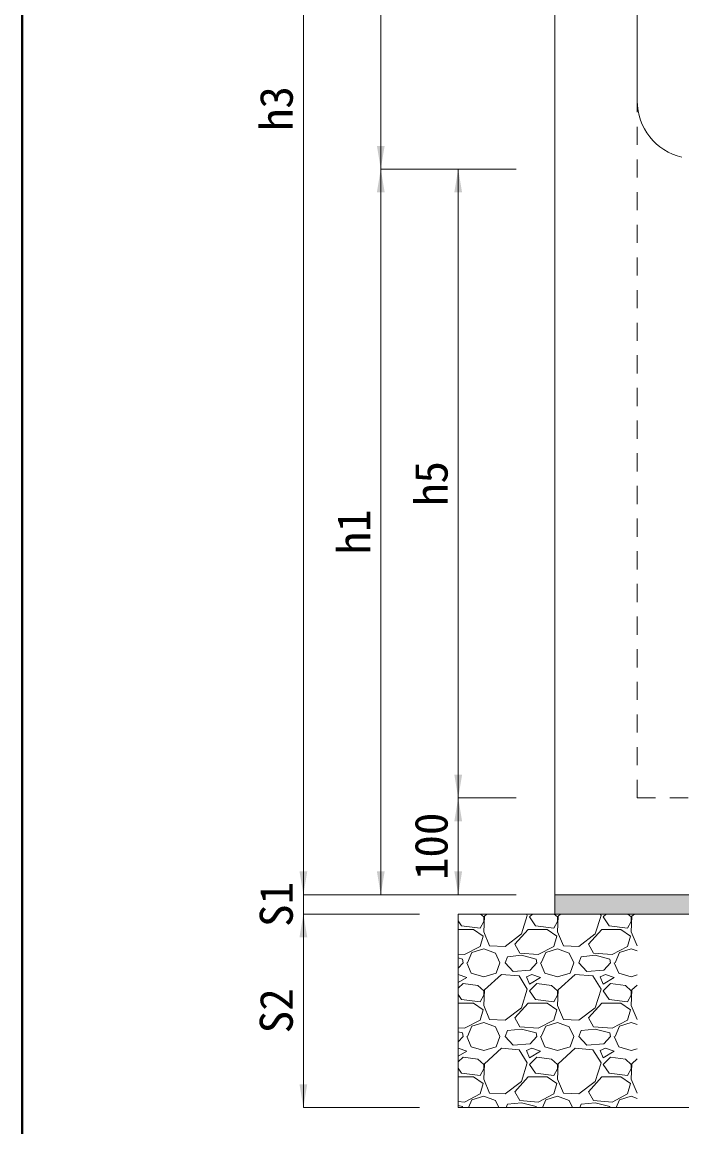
# Model space of a CAD drawing. Units: millimetres at full size; details may follow other scales. Extents: x 95 to 26200, y 7460 to 13400.
# Drawn here: x 9300 to 9982, y 9926 to 11068 of the extents above; entities that cross this region are included whole.
import ezdxf
from ezdxf.enums import TextEntityAlignment as Align

# ---------------------------------------------------------------- set-up
doc = ezdxf.new("R2010")
doc.units = ezdxf.units.MM
doc.header["$LTSCALE"] = 25
doc.linetypes.add('USER1', pattern=[1.35, 0.75, -0.6])
doc.layers.add('ハッチング', color=7, linetype='Continuous')
for name, color, linetype, lineweight in [('ハッチング_基礎', 150, 'Continuous', 5), ('図枠', 7, 'Continuous', 5), ('基礎', 3, 'Continuous', 13), ('寸法線', 7, 'Continuous', 13), ('本体', 2, 'Continuous', 20)]:
    doc.layers.add(name, color=color, linetype=linetype, lineweight=lineweight)
doc.styles.add('ＭＳ ゴシック', font='')
doc.styles.get('ＭＳ ゴシック').set_extended_font_data('MS Gothic')

# ---------------------------------------------------------------- blocks, each defined once
blk = doc.blocks.new('filled_arrow')
at = {"color": 0, "linetype": 'Continuous', "lineweight": -2}
blk.add_solid([(7.5, 1.25), (0, 0), (7.5, -1.25)], dxfattribs=at)

msp = doc.modelspace()

# ---------------------------------------------------------------- hatches: boundary and pattern name
at = {"layer": 'ハッチング'}
msp.add_hatch(color=256, dxfattribs=at).paths.add_polyline_path([(10320.65, 10146.22), (10320.65, 10166.22), (9850.65, 10166.22), (9850.65, 10146.22)])

# ---------------------------------------------------------------- linework, layer by layer
at = {"layer": 'ハッチング_基礎'}
for p, q in [((9751.14, 10146.22), (9750.65, 10145.73)), ((9777.06, 10143.19), (9773.59, 10146.22)), ((9777.82, 10143.95), (9777.06, 10127.95)), ((9777.06, 10138.61), (9777.06, 10143.19)), ((9780.31, 10146.22), (9777.82, 10143.95)), ((9815.92, 10125.66), (9822.02, 10144.71)), ((9822.02, 10144.71), (9821.09, 10146.22)), ((9827.34, 10146.22), (9824.3, 10143.19)), ((9824.3, 10143.19), (9830.4, 10134.04)), ((9853.26, 10143.19), (9849.79, 10146.22)), ((9854.02, 10143.95), (9853.26, 10127.95)), ((9853.26, 10138.61), (9853.26, 10143.19)), ((9856.51, 10146.22), (9854.02, 10143.95)), ((9892.12, 10125.66), (9898.22, 10144.71)), ((9898.22, 10144.71), (9897.29, 10146.22)), ((9903.54, 10146.22), (9900.5, 10143.19)), ((9900.5, 10143.19), (9906.6, 10134.04)), ((9929.46, 10143.19), (9925.99, 10146.22)), ((9930.22, 10143.95), (9929.46, 10127.95)), ((9929.46, 10138.61), (9929.46, 10143.19)), ((9932.71, 10146.22), (9930.22, 10143.95)), ((9750.65, 10139.37), (9754.2, 10134.04)), ((9750.65, 10130.23), (9766.39, 10130.23)), ((9754.2, 10134.04), (9773.25, 10131.76)), ((9766.39, 10130.23), (9776.3, 10123.37)), ((9773.25, 10131.76), (9777.06, 10138.61)), ((9809.06, 10114.99), (9822.78, 10130.23)), ((9822.78, 10130.23), (9842.59, 10130.23)), ((9830.4, 10134.04), (9849.45, 10131.76)), ((9842.59, 10130.23), (9852.5, 10123.37)), ((9849.45, 10131.76), (9853.26, 10138.61)), ((9885.26, 10114.99), (9898.98, 10130.23)), ((9898.98, 10130.23), (9918.79, 10130.23)), ((9906.6, 10134.04), (9925.65, 10131.76)), ((9918.79, 10130.23), (9928.7, 10123.37)), ((9925.65, 10131.76), (9929.46, 10138.61)), ((9776.3, 10123.37), (9773.25, 10112.71)), ((9777.06, 10127.95), (9783.16, 10113.47)), ((9799.16, 10112.71), (9815.92, 10125.66)), ((9852.5, 10123.37), (9849.45, 10112.71)), ((9853.26, 10127.95), (9859.36, 10113.47)), ((9875.36, 10112.71), (9892.12, 10125.66)), ((9928.7, 10123.37), (9925.65, 10112.71)), ((9929.46, 10127.95), (9935.56, 10113.47)), ((9773.25, 10112.71), (9757.25, 10104.32)), ((9760.3, 10095.94), (9764.87, 10106.61)), ((9764.87, 10106.61), (9777.06, 10110.42)), ((9777.06, 10110.42), (9789.25, 10105.85)), ((9783.16, 10113.47), (9799.16, 10112.71)), ((9814.4, 10105.85), (9809.06, 10114.99)), ((9849.45, 10112.71), (9833.45, 10104.32)), ((9836.5, 10095.94), (9841.07, 10106.61)), ((9841.07, 10106.61), (9853.26, 10110.42)), ((9853.26, 10110.42), (9865.45, 10105.85)), ((9859.36, 10113.47), (9875.36, 10112.71)), ((9890.6, 10105.85), (9885.26, 10114.99)), ((9925.65, 10112.71), (9909.65, 10104.32)), ((9912.7, 10095.94), (9917.27, 10106.61)), ((9917.27, 10106.61), (9929.46, 10110.42)), ((9929.46, 10110.42), (9935.65, 10108.1)), ((9935.56, 10113.47), (9935.65, 10113.46)), ((9757.25, 10104.32), (9750.65, 10104.85)), ((9754.96, 10099.75), (9750.65, 10100.83)), ((9755.72, 10095.94), (9750.65, 10090.3)), ((9755.72, 10095.94), (9754.96, 10099.75)), ((9759.53, 10095.94), (9764.11, 10085.27)), ((9789.25, 10105.85), (9793.82, 10095.94)), ((9790.01, 10085.27), (9793.82, 10095.94)), ((9799.16, 10095.94), (9801.44, 10102.04)), ((9807.54, 10086.8), (9799.16, 10095.94)), ((9815.92, 10103.56), (9801.44, 10102.04)), ((9833.45, 10104.32), (9814.4, 10105.85)), ((9831.16, 10099.75), (9815.92, 10103.56)), ((9831.92, 10095.94), (9825.07, 10088.32)), ((9831.92, 10095.94), (9831.16, 10099.75)), ((9835.73, 10095.94), (9840.31, 10085.27)), ((9865.45, 10105.85), (9870.02, 10095.94)), ((9866.21, 10085.27), (9870.02, 10095.94)), ((9875.36, 10095.94), (9877.64, 10102.04)), ((9883.74, 10086.8), (9875.36, 10095.94)), ((9892.12, 10103.56), (9877.64, 10102.04)), ((9909.65, 10104.32), (9890.6, 10105.85)), ((9907.36, 10099.75), (9892.12, 10103.56)), ((9908.12, 10095.94), (9901.27, 10088.32)), ((9908.12, 10095.94), (9907.36, 10099.75)), ((9911.93, 10095.94), (9916.51, 10085.27)), ((9759.53, 10080.7), (9750.65, 10083.66)), ((9764.11, 10085.27), (9777.06, 10081.46)), ((9777.06, 10081.46), (9790.01, 10085.27)), ((9795.35, 10083.75), (9777.82, 10067.75)), ((9813.64, 10082.23), (9795.35, 10083.75)), ((9825.07, 10088.32), (9807.54, 10086.8)), ((9826.59, 10083.75), (9821.26, 10081.46)), ((9835.73, 10080.7), (9826.59, 10083.75)), ((9840.31, 10085.27), (9853.26, 10081.46)), ((9853.26, 10081.46), (9866.21, 10085.27)), ((9871.55, 10083.75), (9854.02, 10067.75)), ((9889.84, 10082.23), (9871.55, 10083.75)), ((9901.27, 10088.32), (9883.74, 10086.8)), ((9902.79, 10083.75), (9897.46, 10081.46)), ((9911.93, 10080.7), (9902.79, 10083.75)), ((9916.51, 10085.27), (9929.46, 10081.46)), ((9929.46, 10081.46), (9935.65, 10083.28)), ((9750.65, 10075.37), (9759.53, 10080.7)), ((9755.72, 10074.61), (9750.65, 10069.53)), ((9770.96, 10072.32), (9755.72, 10074.61)), ((9777.06, 10066.99), (9770.96, 10072.32)), ((9822.02, 10068.51), (9813.64, 10082.23)), ((9821.26, 10081.46), (9824.3, 10073.84)), ((9824.3, 10073.84), (9835.73, 10080.7)), ((9831.92, 10074.61), (9824.3, 10066.99)), ((9847.16, 10072.32), (9831.92, 10074.61)), ((9853.26, 10066.99), (9847.16, 10072.32)), ((9898.22, 10068.51), (9889.84, 10082.23)), ((9897.46, 10081.46), (9900.5, 10073.84)), ((9900.5, 10073.84), (9911.93, 10080.7)), ((9908.12, 10074.61), (9900.5, 10066.99)), ((9923.36, 10072.32), (9908.12, 10074.61)), ((9929.46, 10066.99), (9923.36, 10072.32)), ((9935.65, 10072.7), (9930.22, 10067.75)), ((9750.65, 10063.17), (9754.2, 10057.84)), ((9773.25, 10055.56), (9777.06, 10062.41)), ((9777.82, 10067.75), (9777.06, 10051.75)), ((9777.06, 10062.41), (9777.06, 10066.99)), ((9815.92, 10049.46), (9822.02, 10068.51)), ((9824.3, 10066.99), (9830.4, 10057.84)), ((9849.45, 10055.56), (9853.26, 10062.41)), ((9854.02, 10067.75), (9853.26, 10051.75)), ((9853.26, 10062.41), (9853.26, 10066.99)), ((9892.12, 10049.46), (9898.22, 10068.51)), ((9900.5, 10066.99), (9906.6, 10057.84)), ((9925.65, 10055.56), (9929.46, 10062.41)), ((9930.22, 10067.75), (9929.46, 10051.75)), ((9929.46, 10062.41), (9929.46, 10066.99)), ((9750.65, 10054.03), (9766.39, 10054.03)), ((9754.2, 10057.84), (9773.25, 10055.56)), ((9766.39, 10054.03), (9776.3, 10047.17)), ((9777.06, 10051.75), (9783.16, 10037.27)), ((9799.16, 10036.51), (9815.92, 10049.46)), ((9809.06, 10038.79), (9822.78, 10054.03)), ((9822.78, 10054.03), (9842.59, 10054.03)), ((9830.4, 10057.84), (9849.45, 10055.56)), ((9842.59, 10054.03), (9852.5, 10047.17)), ((9853.26, 10051.75), (9859.36, 10037.27)), ((9875.36, 10036.51), (9892.12, 10049.46)), ((9885.26, 10038.79), (9898.98, 10054.03)), ((9898.98, 10054.03), (9918.79, 10054.03)), ((9906.6, 10057.84), (9925.65, 10055.56)), ((9918.79, 10054.03), (9928.7, 10047.17)), ((9929.46, 10051.75), (9935.56, 10037.27)), ((9776.3, 10047.17), (9773.25, 10036.51)), ((9814.4, 10029.65), (9809.06, 10038.79)), ((9852.5, 10047.17), (9849.45, 10036.51)), ((9890.6, 10029.65), (9885.26, 10038.79)), ((9928.7, 10047.17), (9925.65, 10036.51)), ((9757.25, 10028.12), (9750.65, 10028.65)), ((9773.25, 10036.51), (9757.25, 10028.12)), ((9760.3, 10019.74), (9764.87, 10030.41)), ((9764.87, 10030.41), (9777.06, 10034.22)), ((9777.06, 10034.22), (9789.25, 10029.65)), ((9783.16, 10037.27), (9799.16, 10036.51)), ((9789.25, 10029.65), (9793.82, 10019.74)), ((9815.92, 10027.36), (9801.44, 10025.84)), ((9833.45, 10028.12), (9814.4, 10029.65)), ((9831.16, 10023.55), (9815.92, 10027.36)), ((9849.45, 10036.51), (9833.45, 10028.12)), ((9836.5, 10019.74), (9841.07, 10030.41)), ((9841.07, 10030.41), (9853.26, 10034.22)), ((9853.26, 10034.22), (9865.45, 10029.65)), ((9859.36, 10037.27), (9875.36, 10036.51)), ((9865.45, 10029.65), (9870.02, 10019.74)), ((9892.12, 10027.36), (9877.64, 10025.84)), ((9909.65, 10028.12), (9890.6, 10029.65)), ((9907.36, 10023.55), (9892.12, 10027.36)), ((9925.65, 10036.51), (9909.65, 10028.12)), ((9912.7, 10019.74), (9917.27, 10030.41)), ((9917.27, 10030.41), (9929.46, 10034.22)), ((9929.46, 10034.22), (9935.65, 10031.9)), ((9935.56, 10037.27), (9935.65, 10037.26)), ((9754.96, 10023.55), (9750.65, 10024.63)), ((9755.72, 10019.74), (9750.65, 10014.1)), ((9755.72, 10019.74), (9754.96, 10023.55)), ((9759.53, 10019.74), (9764.11, 10009.07)), ((9790.01, 10009.07), (9793.82, 10019.74)), ((9799.16, 10019.74), (9801.44, 10025.84)), ((9807.54, 10010.6), (9799.16, 10019.74)), ((9831.92, 10019.74), (9825.07, 10012.12)), ((9831.92, 10019.74), (9831.16, 10023.55)), ((9835.73, 10019.74), (9840.31, 10009.07)), ((9866.21, 10009.07), (9870.02, 10019.74)), ((9875.36, 10019.74), (9877.64, 10025.84)), ((9883.74, 10010.6), (9875.36, 10019.74)), ((9908.12, 10019.74), (9901.27, 10012.12)), ((9908.12, 10019.74), (9907.36, 10023.55)), ((9911.93, 10019.74), (9916.51, 10009.07)), ((9759.53, 10004.5), (9750.65, 10007.46)), ((9750.65, 9999.17), (9759.53, 10004.5)), ((9764.11, 10009.07), (9777.06, 10005.26)), ((9777.06, 10005.26), (9790.01, 10009.07)), ((9795.35, 10007.55), (9777.82, 9991.55)), ((9813.64, 10006.03), (9795.35, 10007.55)), ((9825.07, 10012.12), (9807.54, 10010.6)), ((9822.02, 9992.31), (9813.64, 10006.03)), ((9826.59, 10007.55), (9821.26, 10005.26)), ((9821.26, 10005.26), (9824.3, 9997.64)), ((9824.3, 9997.64), (9835.73, 10004.5)), ((9835.73, 10004.5), (9826.59, 10007.55)), ((9840.31, 10009.07), (9853.26, 10005.26)), ((9853.26, 10005.26), (9866.21, 10009.07)), ((9871.55, 10007.55), (9854.02, 9991.55)), ((9889.84, 10006.03), (9871.55, 10007.55)), ((9901.27, 10012.12), (9883.74, 10010.6)), ((9898.22, 9992.31), (9889.84, 10006.03)), ((9902.79, 10007.55), (9897.46, 10005.26)), ((9897.46, 10005.26), (9900.5, 9997.64)), ((9900.5, 9997.64), (9911.93, 10004.5)), ((9911.93, 10004.5), (9902.79, 10007.55)), ((9916.51, 10009.07), (9929.46, 10005.26)), ((9929.46, 10005.26), (9935.65, 10007.08)), ((9755.72, 9998.41), (9750.65, 9993.33)), ((9770.96, 9996.12), (9755.72, 9998.41)), ((9777.06, 9990.79), (9770.96, 9996.12)), ((9815.92, 9973.26), (9822.02, 9992.31)), ((9831.92, 9998.41), (9824.3, 9990.79)), ((9847.16, 9996.12), (9831.92, 9998.41)), ((9853.26, 9990.79), (9847.16, 9996.12)), ((9892.12, 9973.26), (9898.22, 9992.31)), ((9908.12, 9998.41), (9900.5, 9990.79)), ((9923.36, 9996.12), (9908.12, 9998.41)), ((9929.46, 9990.79), (9923.36, 9996.12)), ((9935.65, 9996.5), (9930.22, 9991.55)), ((9750.65, 9986.97), (9754.2, 9981.64)), ((9754.2, 9981.64), (9773.25, 9979.36)), ((9773.25, 9979.36), (9777.06, 9986.21)), ((9777.82, 9991.55), (9777.06, 9975.55)), ((9777.06, 9986.21), (9777.06, 9990.79)), ((9824.3, 9990.79), (9830.4, 9981.64)), ((9830.4, 9981.64), (9849.45, 9979.36)), ((9849.45, 9979.36), (9853.26, 9986.21)), ((9854.02, 9991.55), (9853.26, 9975.55)), ((9853.26, 9986.21), (9853.26, 9990.79)), ((9900.5, 9990.79), (9906.6, 9981.64)), ((9906.6, 9981.64), (9925.65, 9979.36)), ((9925.65, 9979.36), (9929.46, 9986.21)), ((9930.22, 9991.55), (9929.46, 9975.55)), ((9929.46, 9986.21), (9929.46, 9990.79)), ((9750.65, 9977.83), (9766.39, 9977.83)), ((9766.39, 9977.83), (9776.3, 9970.97)), ((9776.3, 9970.97), (9773.25, 9960.31)), ((9777.06, 9975.55), (9783.16, 9961.07)), ((9799.16, 9960.31), (9815.92, 9973.26)), ((9809.06, 9962.59), (9822.78, 9977.83)), ((9822.78, 9977.83), (9842.59, 9977.83)), ((9842.59, 9977.83), (9852.5, 9970.97)), ((9852.5, 9970.97), (9849.45, 9960.31)), ((9853.26, 9975.55), (9859.36, 9961.07)), ((9875.36, 9960.31), (9892.12, 9973.26)), ((9885.26, 9962.59), (9898.98, 9977.83)), ((9898.98, 9977.83), (9918.79, 9977.83)), ((9918.79, 9977.83), (9928.7, 9970.97)), ((9928.7, 9970.97), (9925.65, 9960.31)), ((9929.46, 9975.55), (9935.56, 9961.07)), ((9773.25, 9960.31), (9757.25, 9951.92)), ((9764.87, 9954.21), (9777.06, 9958.02)), ((9777.06, 9958.02), (9789.25, 9953.45)), ((9783.16, 9961.07), (9799.16, 9960.31)), ((9814.4, 9953.45), (9809.06, 9962.59)), ((9849.45, 9960.31), (9833.45, 9951.92)), ((9841.07, 9954.21), (9853.26, 9958.02)), ((9853.26, 9958.02), (9865.45, 9953.45)), ((9859.36, 9961.07), (9875.36, 9960.31)), ((9890.6, 9953.45), (9885.26, 9962.59)), ((9925.65, 9960.31), (9909.65, 9951.92)), ((9917.27, 9954.21), (9929.46, 9958.02)), ((9929.46, 9958.02), (9935.65, 9955.7)), ((9935.56, 9961.07), (9935.65, 9961.06)), ((9757.25, 9951.92), (9750.65, 9952.45)), ((9754.96, 9947.35), (9750.65, 9948.43)), ((9755.19, 9946.22), (9754.96, 9947.35)), ((9761.44, 9946.22), (9764.87, 9954.21)), ((9789.25, 9953.45), (9792.59, 9946.22)), ((9800.16, 9946.22), (9801.44, 9949.64)), ((9815.92, 9951.16), (9801.44, 9949.64)), ((9833.45, 9951.92), (9814.4, 9953.45)), ((9831.16, 9947.35), (9815.92, 9951.16)), ((9831.39, 9946.22), (9831.16, 9947.35)), ((9837.64, 9946.22), (9841.07, 9954.21)), ((9865.45, 9953.45), (9868.79, 9946.22)), ((9876.36, 9946.22), (9877.64, 9949.64)), ((9892.12, 9951.16), (9877.64, 9949.64)), ((9909.65, 9951.92), (9890.6, 9953.45)), ((9907.36, 9947.35), (9892.12, 9951.16)), ((9907.59, 9946.22), (9907.36, 9947.35)), ((9913.84, 9946.22), (9917.27, 9954.21))]:
    msp.add_line(p, q, dxfattribs=at)
at = {"layer": '図枠', "lineweight": 40}
msp.add_line((9300, 7659.96), (9300, 13199.96), dxfattribs=at)
at = {"layer": '基礎'}
for p, q in [((9850.65, 10166.22), (9850.65, 10146.22)), ((9750.65, 10146.22), (10420.65, 10146.22)), ((9750.65, 10146.22), (9750.65, 9946.22)), ((9750.65, 9946.22), (10420.65, 9946.22))]:
    msp.add_line(p, q, dxfattribs=at)
at = {"layer": '寸法線'}
for p, q in [((9590.65, 11791.22), (9590.65, 10166.22)), ((9670.65, 10916.22), (9670.65, 11616.22)), ((9670.65, 10166.22), (9670.65, 10916.22)), ((9810.65, 10916.22), (9670.65, 10916.22)), ((9810.65, 10916.22), (9670.65, 10916.22)), ((9750.65, 10266.22), (9750.65, 10916.22)), ((9810.65, 10916.22), (9750.65, 10916.22)), ((9750.65, 10166.22), (9750.65, 10266.22)), ((9810.65, 10266.22), (9750.65, 10266.22)), ((9810.65, 10266.22), (9750.65, 10266.22)), ((9590.65, 10214.22), (9590.65, 10098.22)), ((9810.65, 10166.22), (9590.65, 10166.22)), ((9810.65, 10166.22), (9590.65, 10166.22)), ((9810.65, 10166.22), (9670.65, 10166.22)), ((9810.65, 10166.22), (9750.65, 10166.22)), ((9710.65, 10146.22), (9590.65, 10146.22)), ((9590.65, 10146.22), (9590.65, 9946.22)), ((9710.65, 10146.22), (9590.65, 10146.22)), ((9710.65, 9946.22), (9590.65, 9946.22))]:
    msp.add_line(p, q, dxfattribs=at)
at = {"layer": '本体'}
for p, q in [((9850.65, 10166.22), (9850.65, 11616.22)), ((9935.65, 10986.75), (9935.65, 11616.22)), ((9850.65, 10166.22), (10320.65, 10166.22))]:
    msp.add_line(p, q, dxfattribs=at)
at = {"layer": '本体', "linetype": 'USER1', "lineweight": 15}
for q in [(9935.65, 10986.75), (10235.65, 10266.22)]:
    msp.add_line((9935.65, 10266.22), q, dxfattribs=at)
at = {"layer": '本体'}
msp.add_arc((9995.65, 10986.75), 60, 180, 256.65765, dxfattribs=at)

# ---------------------------------------------------------------- block references
at = {"layer": '寸法線', "xscale": 3.2, "yscale": 3.2}
for p, rotation in [((9670.65, 10916.22), 90), ((9670.65, 10916.22), 270), ((9750.65, 10916.22), 270), ((9750.65, 10266.22), 90), ((9750.65, 10266.22), 270), ((9590.65, 10166.22), 90), ((9590.65, 10166.22), 90), ((9670.65, 10166.22), 90), ((9750.65, 10166.22), 90), ((9590.65, 10146.22), 270), ((9590.65, 10146.22), 270), ((9590.65, 9946.22), 90)]:
    msp.add_blockref('filled_arrow', p, dxfattribs=dict(at, rotation=rotation))

# ---------------------------------------------------------------- texts
at = {"layer": '寸法線', "style": 'ＭＳ ゴシック'}
for s, p in [('h3', (9562.65, 10978.72)), ('h5', (9722.65, 10591.22)), ('h1', (9642.65, 10541.22)), ('100', (9722.65, 10216.22)), ('S1', (9562.65, 10156.22)), ('S2', (9562.65, 10046.22))]:
    msp.add_text(s, height=34.18, rotation=90, dxfattribs=at).set_placement(p, align=Align.MIDDLE_CENTER)

doc.saveas('drawing.dxf')
